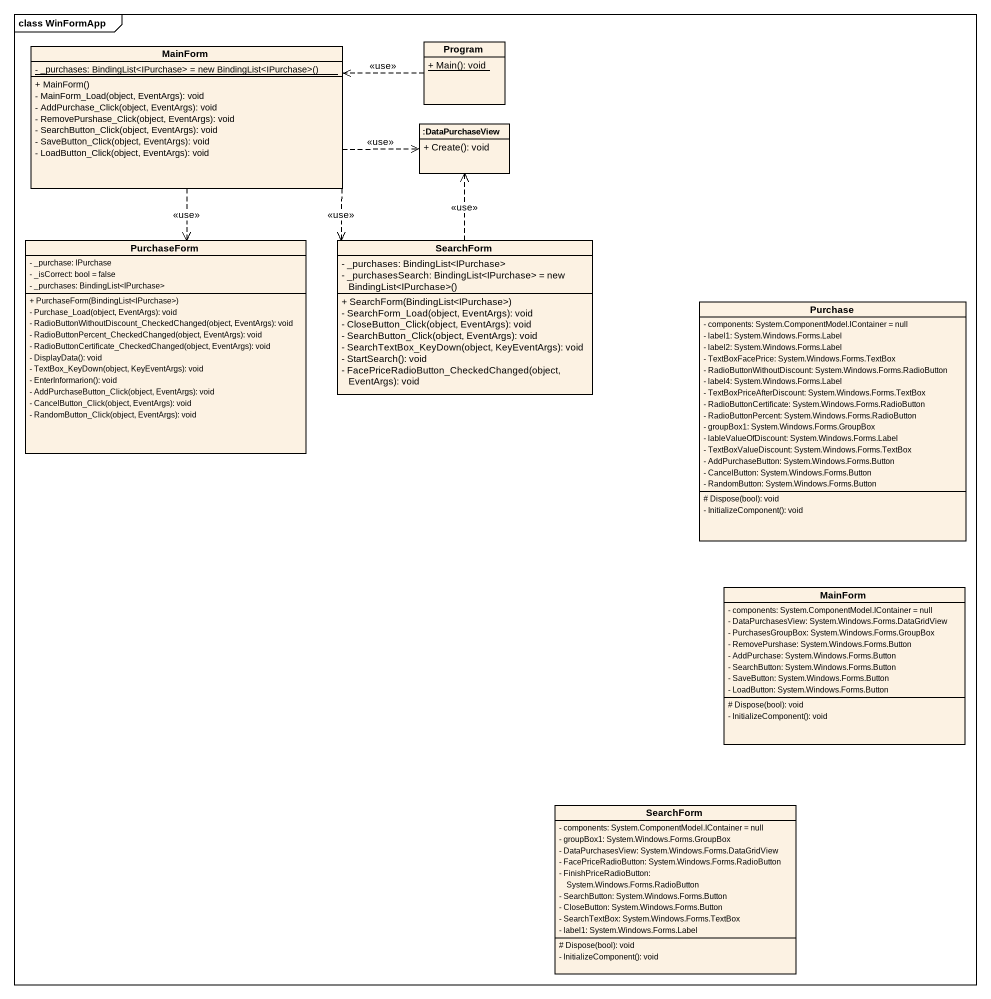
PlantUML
@startuml
mainframe class WinFormApp
hide circle
hide empty members
skinparam classAttributeIconSize 0
class MainForm {
  {static} {field} - _purchases: BindingList<IPurchase> = new BindingList<IPurchase>()
  + MainForm()
  - MainForm_Load(object, EventArgs): void
  - AddPurchase_Click(object, EventArgs): void
  - RemovePurshase_Click(object, EventArgs): void
  - SearchButton_Click(object, EventArgs): void
  - SaveButton_Click(object, EventArgs): void
  - LoadButton_Click(object, EventArgs): void
}
class Program {
  {static} + Main(): void
}
class ":DataPurchaseView" as DataPurchaseView {
  + Create(): void
}
class PurchaseForm {
  - _purchase: IPurchase
  - _isCorrect: bool = false
  - _purchases: BindingList<IPurchase>
  + PurchaseForm(BindingList<IPurchase>)
  - Purchase_Load(object, EventArgs): void
  - RadioButtonWithoutDiscount_CheckedChanged(object, EventArgs): void
  - RadioButtonPercent_CheckedChanged(object, EventArgs): void
  - RadioButtonCertificate_CheckedChanged(object, EventArgs): void
  - DisplayData(): void
  - TextBox_KeyDown(object, KeyEventArgs): void
  - EnterInformarion(): void
  - AddPurchaseButton_Click(object, EventArgs): void
  - CancelButton_Click(object, EventArgs): void
  - RandomButton_Click(object, EventArgs): void
}
class SearchForm {
  - _purchases: BindingList<IPurchase>
  {field} - _purchasesSearch: BindingList<IPurchase> = new BindingList<IPurchase>()
  + SearchForm(BindingList<IPurchase>)
  - SearchForm_Load(object, EventArgs): void
  - CloseButton_Click(object, EventArgs): void
  - SearchButton_Click(object, EventArgs): void
  - SearchTextBox_KeyDown(object, KeyEventArgs): void
  - StartSearch(): void
  - FacePriceRadioButton_CheckedChanged(object, EventArgs): void
}
class Purchase {
  - components: System.ComponentModel.IContainer = null
  - label1: System.Windows.Forms.Label
  - label2: System.Windows.Forms.Label
  - TextBoxFacePrice: System.Windows.Forms.TextBox
  - RadioButtonWithoutDiscount: System.Windows.Forms.RadioButton
  - label4: System.Windows.Forms.Label
  - TextBoxPriceAfterDiscount: System.Windows.Forms.TextBox
  - RadioButtonCertificate: System.Windows.Forms.RadioButton
  - RadioButtonPercent: System.Windows.Forms.RadioButton
  - groupBox1: System.Windows.Forms.GroupBox
  - lableValueOfDiscount: System.Windows.Forms.Label
  - TextBoxValueDiscount: System.Windows.Forms.TextBox
  - AddPurchaseButton: System.Windows.Forms.Button
  - CancelButton: System.Windows.Forms.Button
  - RandomButton: System.Windows.Forms.Button
  # Dispose(bool): void
  - InitializeComponent(): void
}
class "MainForm" as MainForm_2 {
  - components: System.ComponentModel.IContainer = null
  - DataPurchasesView: System.Windows.Forms.DataGridView
  - PurchasesGroupBox: System.Windows.Forms.GroupBox
  - RemovePurshase: System.Windows.Forms.Button
  - AddPurchase: System.Windows.Forms.Button
  - SearchButton: System.Windows.Forms.Button
  - SaveButton: System.Windows.Forms.Button
  - LoadButton: System.Windows.Forms.Button
  # Dispose(bool): void
  - InitializeComponent(): void
}
class "SearchForm" as SearchForm_2 {
  - components: System.ComponentModel.IContainer = null
  - groupBox1: System.Windows.Forms.GroupBox
  - DataPurchasesView: System.Windows.Forms.DataGridView
  - FacePriceRadioButton: System.Windows.Forms.RadioButton
  - FinishPriceRadioButton: System.Windows.Forms.RadioButton
  - SearchButton: System.Windows.Forms.Button
  - CloseButton: System.Windows.Forms.Button
  - SearchTextBox: System.Windows.Forms.TextBox
  - label1: System.Windows.Forms.Label
  # Dispose(bool): void
  - InitializeComponent(): void
}
MainForm .right.> DataPurchaseView : <<use>>
MainForm ..> PurchaseForm : <<use>>
MainForm ..> SearchForm : <<use>>
Program .left.> MainForm : <<use>>
SearchForm .up.> DataPurchaseView : <<use>>
@enduml
